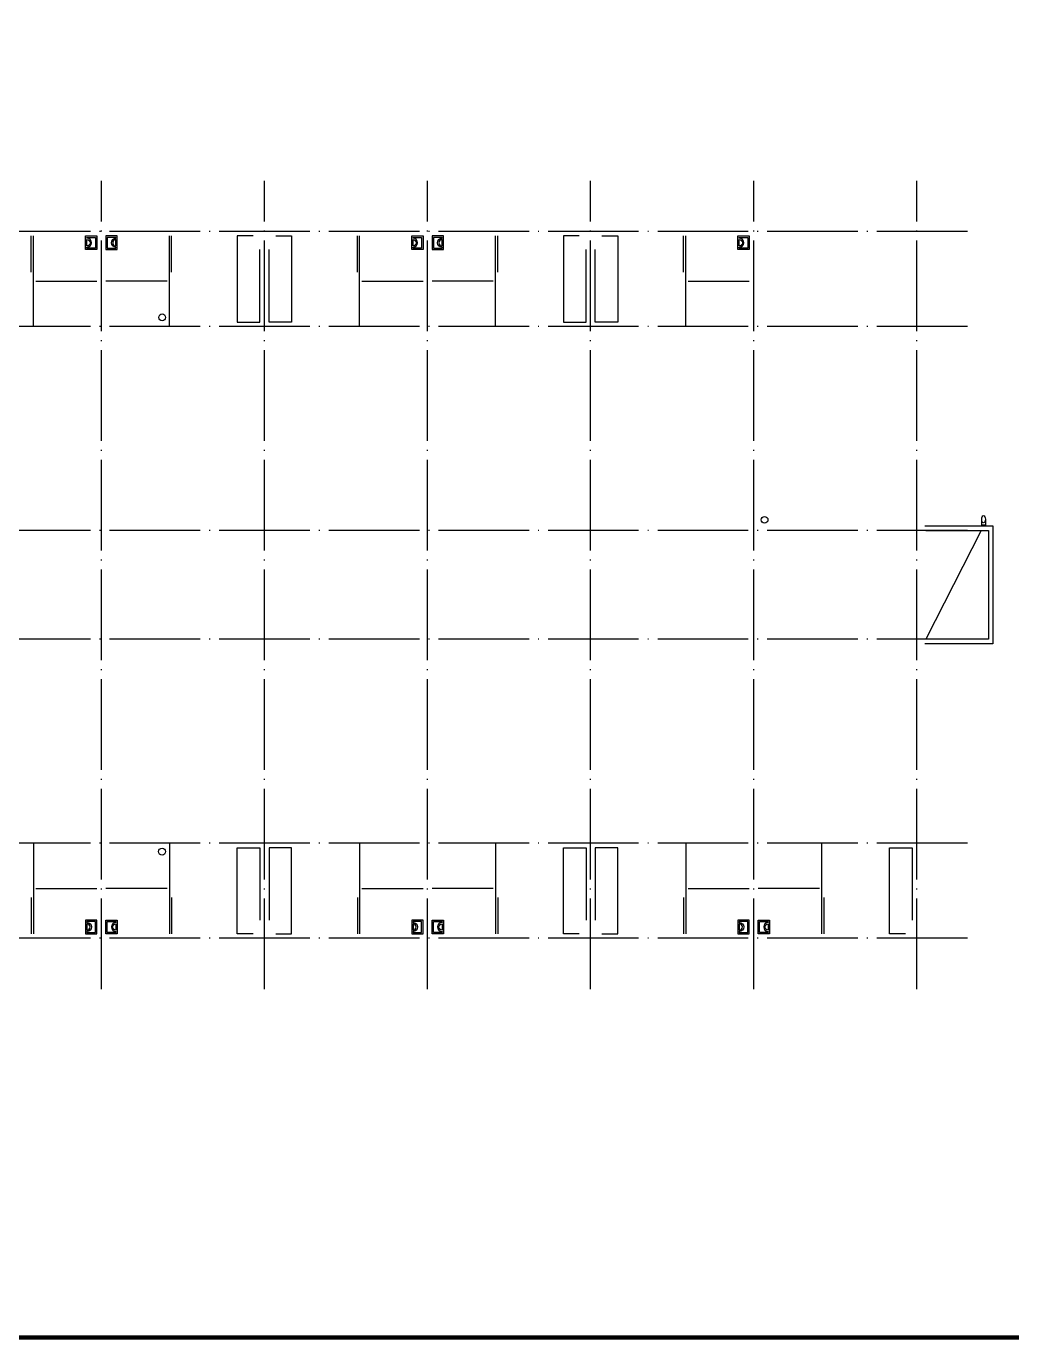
# Model space of a CAD drawing. Extents: x 30064 to 135164, y 17999 to 492668.
# Drawn here: x 72540 to 94295, y 197149 to 226136 of the extents above; entities that cross this region are included whole.
import ezdxf

# ---------------------------------------------------------------- set-up
doc = ezdxf.new("R2010")
doc.units = 0
doc.header["$LTSCALE"] = 1000
doc.header["$MEASUREMENT"] = 0
doc.linetypes.add('DOTE', pattern=[2.42, 2, -0.2, 0.02, -0.2])
for name, color, linetype in [('DOTE', 1, 'DOTE'), ('GROUND', 2, 'Continuous'), ('LVTRY', 6, 'Continuous'), ('TWT_TITLE', 7, 'Continuous'), ('布置', 165, 'Continuous')]:
    doc.layers.add(name, color=color, linetype=linetype)

# ---------------------------------------------------------------- blocks, each defined once
blk = doc.blocks.new('364535463')
at = {"layer": '布置'}
blk.add_lwpolyline([(150, -250), (150, 0), (-150, 0), (-150, -250)], close=True, dxfattribs=at)
blk.add_lwpolyline([(100, -220), (120, -220), (120, -30), (-120, -30), (-120, -220), (-100, -220, -1)], format="xyb", close=True, dxfattribs=at)
blk.add_lwpolyline([(-70, -220), (70, -220)], dxfattribs=at)
blk.add_arc((0, -220), 70, 0, 180, dxfattribs=at)

msp = doc.modelspace()

# ---------------------------------------------------------------- linework, layer by layer
for points in [[(72649, 220708), (72649, 221508)], [(75749, 220708), (75749, 221508)], [(79849, 220708), (79849, 221508)], [(82949, 220708), (82949, 221508)], [(87049, 220708), (87049, 221508)], [(72749, 220508), (74099, 220508)], [(75649, 220508), (74299, 220508)], [(79949, 220508), (81299, 220508)], [(82849, 220508), (81499, 220508)], [(87149, 220508), (88499, 220508)], [(93624, 215008), (92399, 212608)], [(72749, 207108), (74099, 207108)], [(75649, 207108), (74299, 207108)], [(79949, 207108), (81299, 207108)], [(82849, 207108), (81499, 207108)], [(87149, 207108), (88499, 207108)], [(90049, 207108), (88699, 207108)], [(72649, 206908), (72649, 206108)], [(75749, 206908), (75749, 206108)], [(79849, 206908), (79849, 206108)], [(82949, 206908), (82949, 206108)], [(87049, 206908), (87049, 206108)], [(90149, 206908), (90149, 206108)]]:
    msp.add_lwpolyline(points)
at = {"color": 2}
for points in [[(92379, 215108), (93879, 215108), (93879, 212508), (92379, 212508)], [(92399, 215008), (93779, 215008), (93779, 212608), (92379, 212608)]]:
    msp.add_lwpolyline(points, dxfattribs=at)
at = {"color": 5}
for centre in [(75541, 219712), (88839, 215244), (75538, 207921)]:
    msp.add_circle(centre, 75, dxfattribs=at)
at = {"layer": 'DOTE'}
for p, q in [((74199, 204886), (74199, 222728)), ((77799, 204886), (77799, 222728)), ((81399, 204886), (81399, 222728)), ((84999, 204886), (84999, 222728)), ((88599, 204886), (88599, 222728)), ((92199, 204886), (92199, 222728)), ((93319, 221608), (47399, 221608)), ((93319, 221608), (47399, 221608)), ((93319, 221608), (47399, 221608)), ((93319, 221608), (47399, 221608)), ((72699, 219508), (72699, 221608)), ((75699, 219508), (75699, 221608)), ((79899, 219508), (79899, 221608)), ((82899, 219508), (82899, 221608)), ((87099, 219508), (87099, 221608)), ((93319, 219508), (52599, 219508)), ((93319, 215008), (47079, 215008)), ((93319, 212608), (47079, 212608)), ((93319, 208108), (47399, 208108)), ((72699, 208108), (72699, 206008)), ((75699, 208108), (75699, 206008)), ((79899, 208108), (79899, 206008)), ((82899, 208108), (82899, 206008)), ((87099, 208108), (87099, 206008)), ((90099, 208108), (90099, 206008)), ((93319, 206008), (47399, 206008))]:
    msp.add_line(p, q, dxfattribs=at)
at = {"layer": 'GROUND'}
msp.add_lwpolyline([(93713, 215257), (93713, 215128), (93633, 215128), (93633, 215257)], dxfattribs=at)
msp.add_ellipse((93673, 215257), major_axis=(0, 79.6), ratio=0.502426, dxfattribs=at)
at = {"layer": 'LVTRY'}
for points in [[(77549, 221508), (77199, 221508), (77199, 219608), (77699, 219608), (77699, 221208)], [(78049, 221508), (78399, 221508), (78399, 219608), (77899, 219608), (77899, 221208)], [(84749, 221508), (84399, 221508), (84399, 219608), (84899, 219608), (84899, 221208)], [(85249, 221508), (85599, 221508), (85599, 219608), (85099, 219608), (85099, 221208)], [(77549, 206108), (77199, 206108), (77199, 208008), (77699, 208008), (77699, 206408)], [(78049, 206108), (78399, 206108), (78399, 208008), (77899, 208008), (77899, 206408)], [(84749, 206108), (84399, 206108), (84399, 208008), (84899, 208008), (84899, 206408)], [(85249, 206108), (85599, 206108), (85599, 208008), (85099, 208008), (85099, 206408)], [(91949, 206108), (91599, 206108), (91599, 208008), (92099, 208008), (92099, 206408)]]:
    msp.add_lwpolyline(points, dxfattribs=at)
at = {"layer": 'TWT_TITLE', "const_width": 100}
msp.add_lwpolyline([(32581, 197199), (113181, 197199), (113181, 254599), (32581, 254599)], close=True, dxfattribs=at)

# ---------------------------------------------------------------- block references
at = {"xscale": -1}
for p, rotation in [((74099, 221358), 270), ((81299, 221358), 270), ((88499, 221358), 270), ((74299, 206258), 90), ((81499, 206258), 90), ((88699, 206258), 90)]:
    msp.add_blockref('364535463', p, dxfattribs=dict(at, rotation=rotation))
for p, rotation in [((74299, 221358), 90), ((81499, 221358), 90), ((74099, 206258), 270), ((81299, 206258), 270), ((88499, 206258), 270)]:
    msp.add_blockref('364535463', p, dxfattribs=dict(rotation=rotation))

doc.saveas('drawing.dxf')
